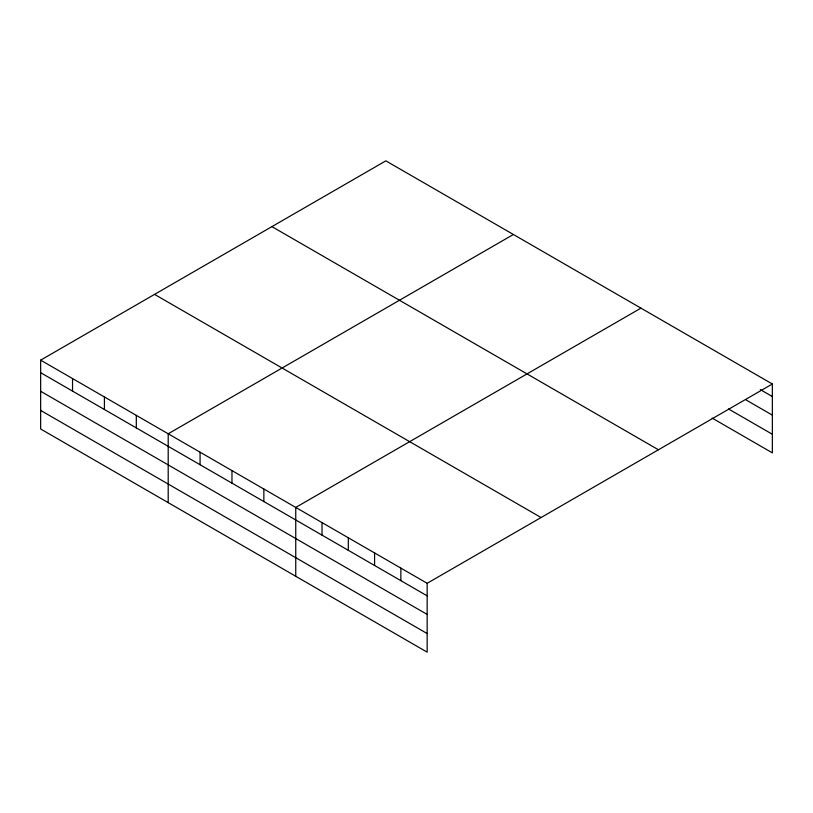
<?xml version="1.0" encoding="UTF-8"?>
<svg xmlns="http://www.w3.org/2000/svg" width="813" height="813" viewBox="0 0 813 813"><rect width="100%" height="100%" fill="white"/><g stroke="black" fill="none" stroke-linecap="round" stroke-linejoin="round"><path stroke-width="1.22" d="M712.117 418.075L772.35 452.851L772.35 384L385.84 160.852L40.65 360.149L40.65 429L427.16 652.148L427.16 583.297L40.65 360.149M513.389 234.49L168.2 433.786L168.2 502.637M640.939 308.137L295.749 507.424L295.749 576.275M427.16 583.297L772.35 384M760.307 389.59L772.35 396.541M746.07 399.945L772.35 415.128M728.55 408.98L772.35 434.264M271.928 226.624L658.439 449.772M154.561 294.387L541.072 517.535M40.65 372.689L427.16 595.838M40.65 391.266L427.16 614.415M40.65 410.413L427.16 633.561M400.87 568.124L400.87 580.665M374.59 552.952L374.59 565.492M348.31 537.779L348.31 550.32M322.029 522.607L322.029 535.137M263.859 489.02L263.859 501.56M231.969 470.605L231.969 483.146M200.079 452.201L200.079 464.741M136.31 415.382L136.31 427.923M104.42 396.968L104.42 409.508M72.54 378.563L72.54 391.104"/></g></svg>
